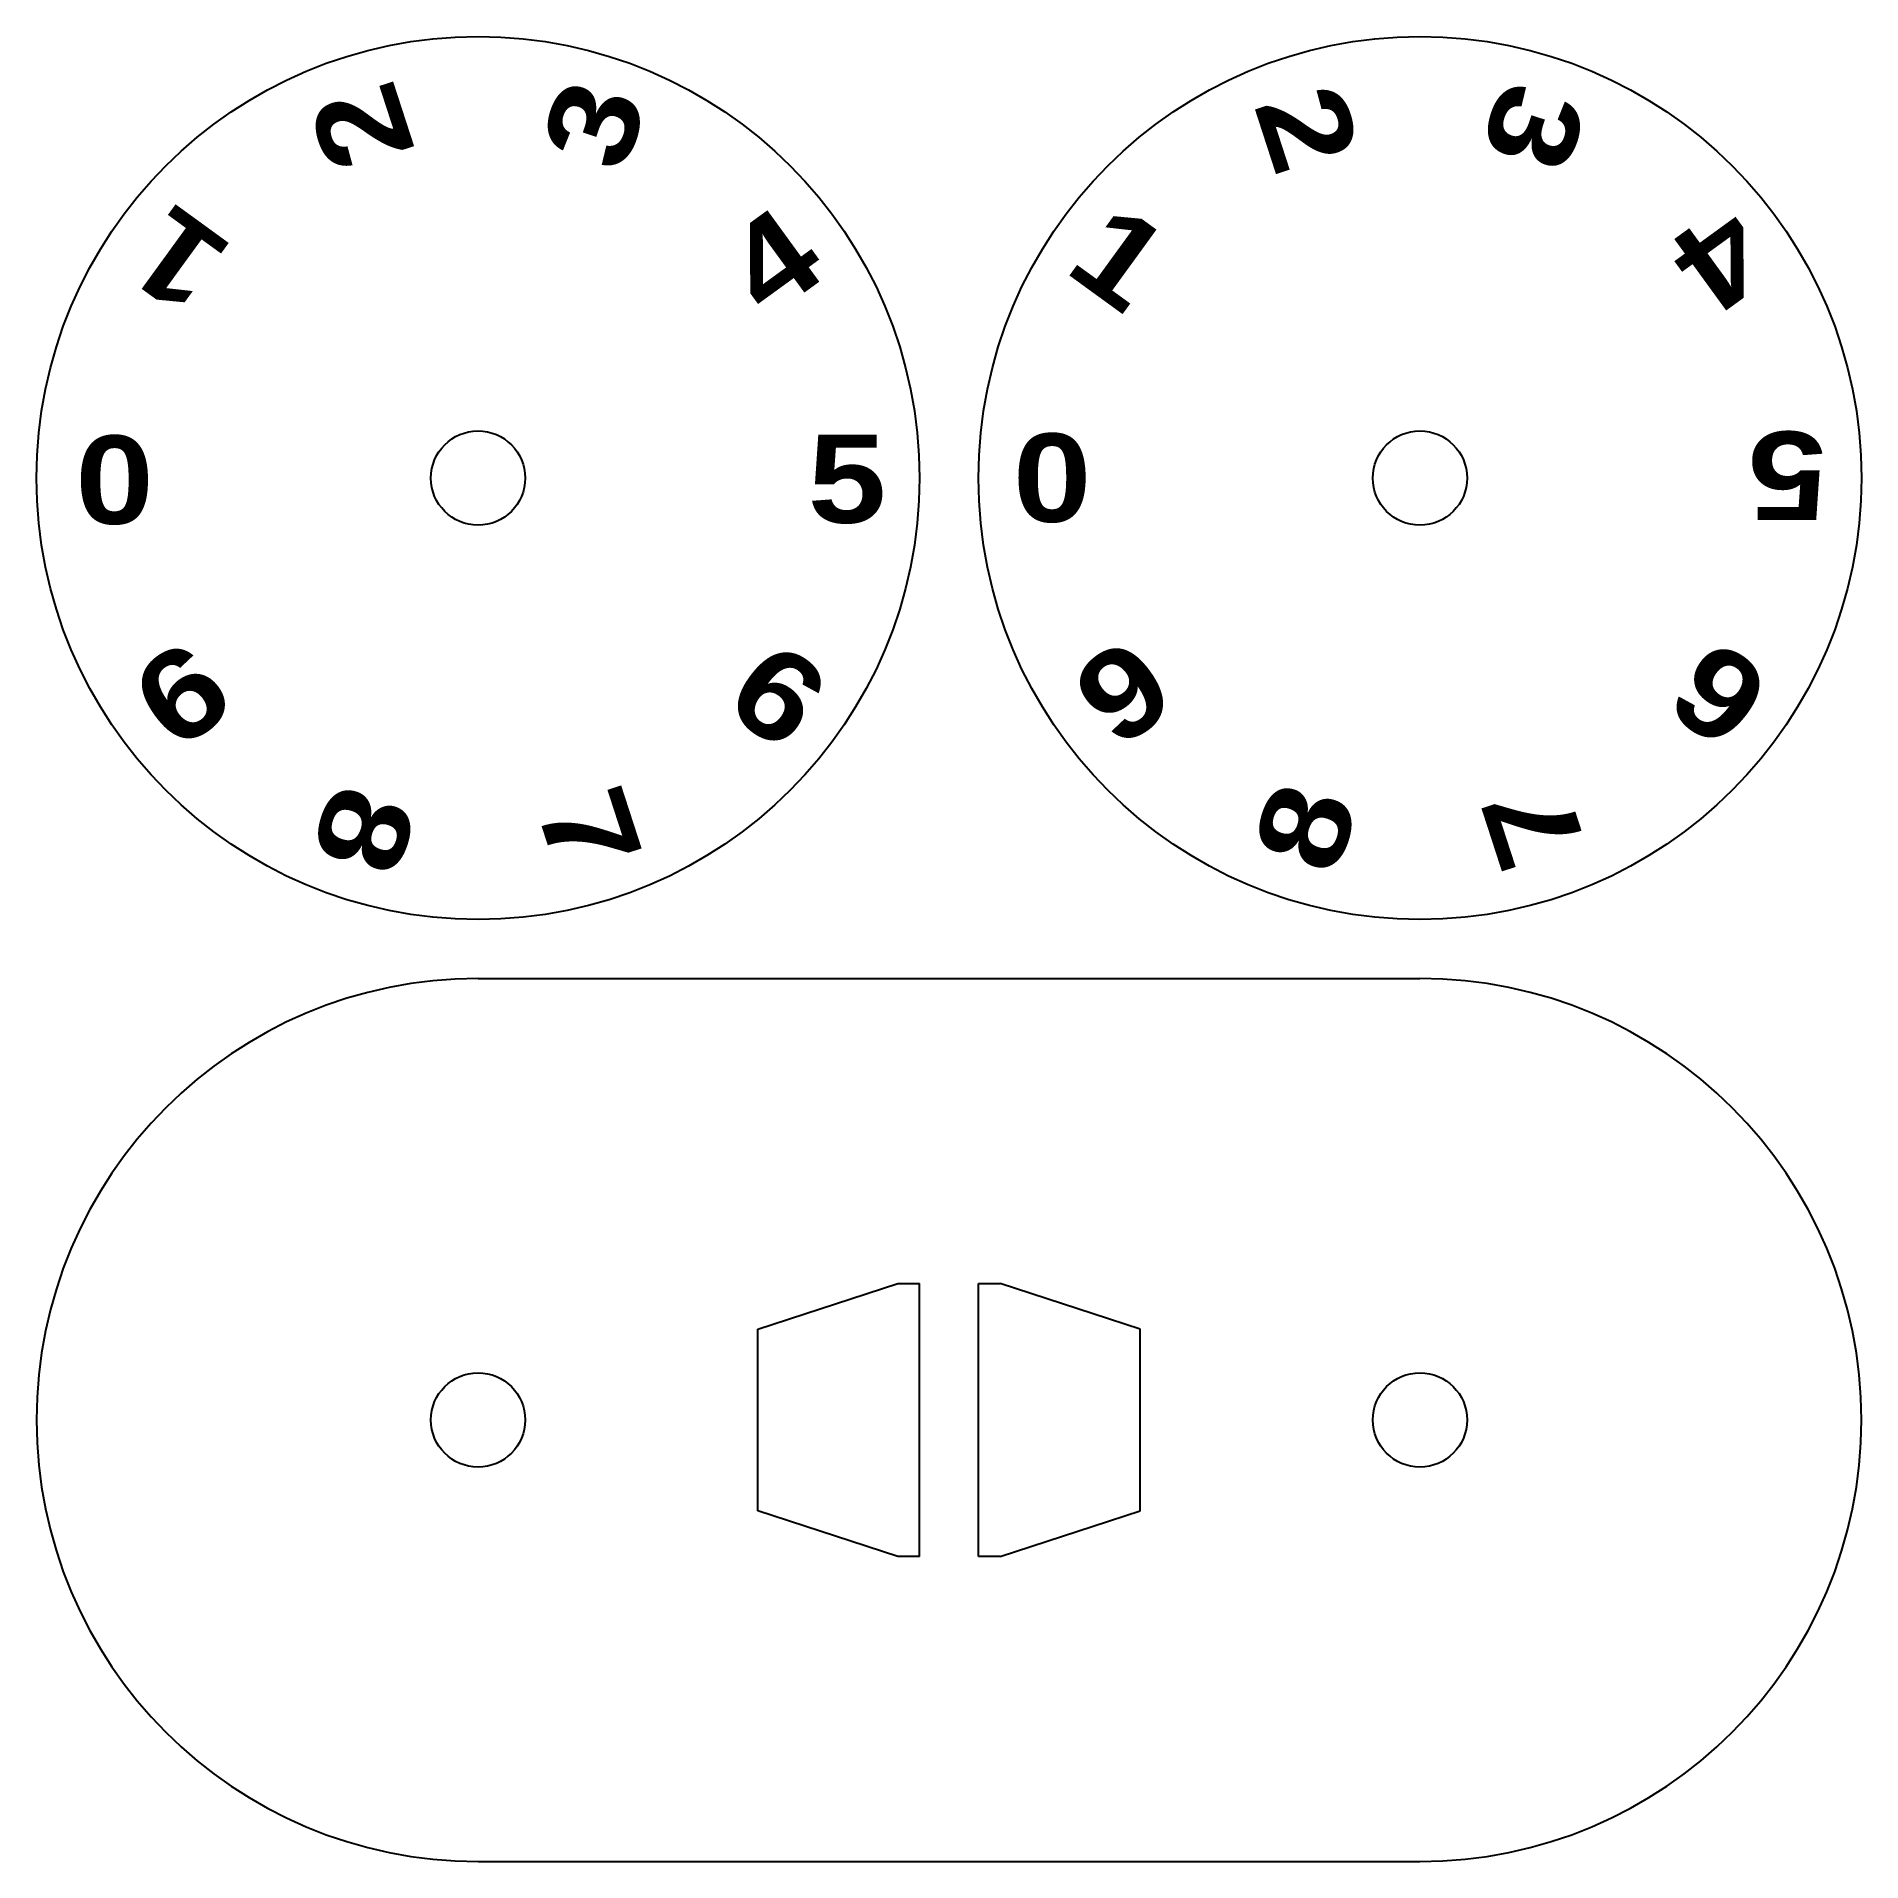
# Model space of a CAD drawing. Header units: inches. Extents: x 0 to 62, y 0 to 62.
import ezdxf

# ---------------------------------------------------------------- set-up
doc = ezdxf.new("R2010")
doc.units = ezdxf.units.IN
doc.header["$MEASUREMENT"] = 0
doc.layers.add('Bottom', color=3, linetype='Continuous')
doc.layers.add('Top', color=1, linetype='Continuous')
doc.styles.get("Standard").update_dxf_attribs({"font": 'Arial Black.ttf', "height": 14})

msp = doc.modelspace()

# ---------------------------------------------------------------- linework, layer by layer
at = {"layer": 'Top'}
for p, q in [((15, 30), (47, 30)), ((24.511, 18.09), (29.266, 19.635)), ((29.266, 19.635), (30, 19.635)), ((30, 10.365), (30, 19.635)), ((32, 10.365), (32, 19.635)), ((32, 19.635), (32.734, 19.635)), ((37.489, 18.09), (32.734, 19.635)), ((24.511, 11.91), (24.511, 18.09)), ((37.489, 11.91), (37.489, 18.09)), ((29.266, 10.365), (24.511, 11.91)), ((32.734, 10.365), (37.489, 11.91)), ((30, 10.365), (29.266, 10.365)), ((32.734, 10.365), (32, 10.365)), ((15, 0), (47, 0))]:
    msp.add_line(p, q, dxfattribs=at)
for centre, radius in [((15, 47), 15), ((47, 47), 15), ((15, 47), 1.6), ((47, 47), 1.6), ((15, 15), 1.6), ((47, 15), 1.6)]:
    msp.add_circle(centre, radius, dxfattribs=at)
for centre, start, end in [((15, 15), 90, 270), ((47, 15), 270, 90)]:
    msp.add_arc(centre, 15, start, end, dxfattribs=at)

# ---------------------------------------------------------------- texts
at = {"layer": 'Bottom'}
for s, rotation, p in [('2', 108, (12.88, 58.117)), ('3', 72, (19.943, 57.282)), ('2', 288, (41.343, 59.679)), ('3', 252, (49.863, 60.633)), ('1', 144, (6.775, 54.81)), ('4', 36, (24.813, 52.375)), ('1', 324, (34.847, 54.058)), ('4', 216, (57.421, 56.413)), ('0', 180, (3.978, 48.445)), ('5', 360, (26.202, 45.477)), ('0', 360, (33.171, 45.51)), ('5', 180, (60.82, 48.575)), ('9', 216, (5.126, 41.645)), ('6', 324, (23.24, 39.195)), ('9', 36, (36.725, 37.728)), ('6', 144, (59.119, 40.072)), ('8', 252, (10.123, 36.751)), ('7', 288, (16.946, 35.827)), ('8', 72, (44.12, 33.405)), ('7', 108, (52.701, 34.367))]:
    msp.add_text(s, height=3, rotation=rotation, dxfattribs=at).set_placement(p)

doc.saveas('drawing.dxf')
